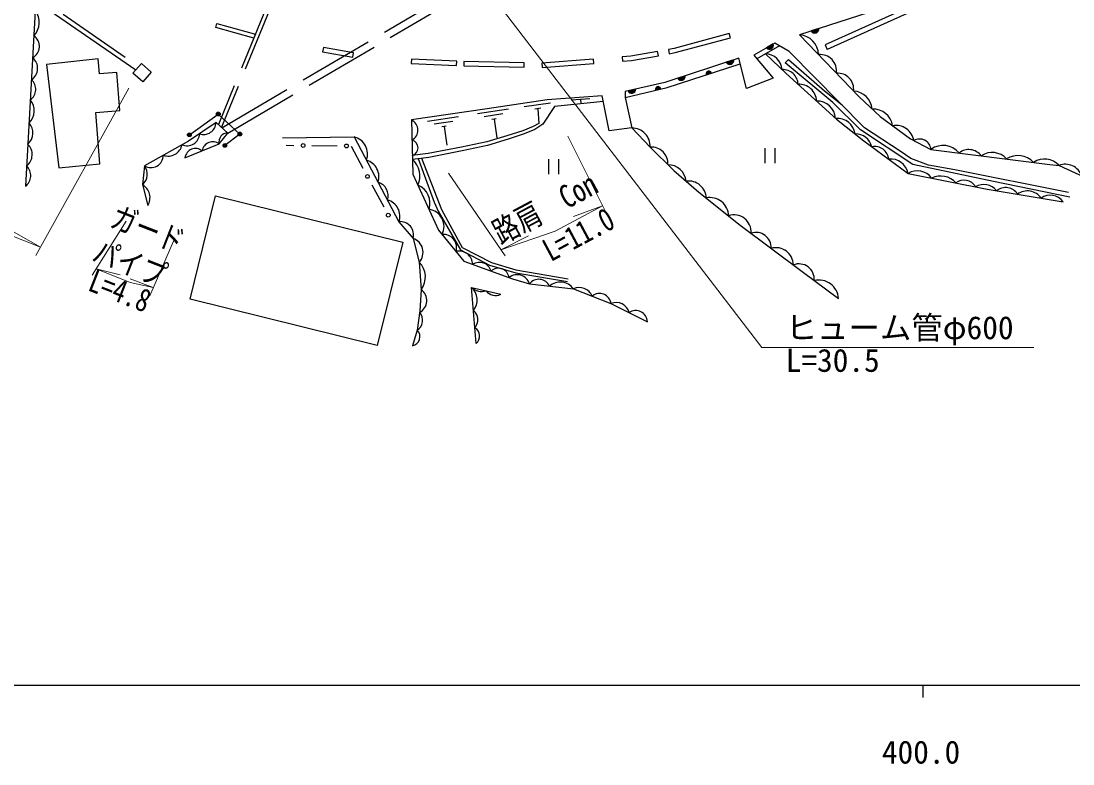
# Model space of a CAD drawing. Units: millimetres at full size, sheet at 1:1000; details may follow other scales. Extents: x 40000 to 680000, y 20000 to 380000.
# Drawn here: x 396208 to 479936, y 198715 to 257868 of the extents above; entities that cross this region are included whole.
import ezdxf
from ezdxf.enums import TextEntityAlignment as Align

# ---------------------------------------------------------------- set-up
doc = ezdxf.new("R2010")
doc.units = ezdxf.units.MM
doc.header["$LTSCALE"] = 1000
doc.linetypes.add('DASHED', pattern=[7.5, 6, -1.5])
for name, color, linetype, lineweight in [('M-BGD', 7, 'Continuous', 25), ('M-STR-HTXT', 7, 'Continuous', 13), ('M-TTL-BAND', 7, 'Continuous', 25)]:
    doc.layers.add(name, color=color, linetype=linetype, lineweight=lineweight)
doc.styles.add('ＭＳ ゴシック', font='')
doc.styles.get('ＭＳ ゴシック').set_extended_font_data('MS Gothic')

msp = doc.modelspace()

# ---------------------------------------------------------------- hatches: boundary and pattern name
at = {"layer": 'M-BGD'}
for points in [[(459106, 257078), (459701, 257271, -0.84072)], [(455538, 255729), (456081, 256040, -0.84072)], [(452346, 254582), (452940, 254776, -0.84072)], [(450768, 253591, -0.4608), (450888, 253876, -0.4608), (451151, 253714)], [(448478, 253318), (449073, 253512, -0.84072)], [(444520, 252308), (445130, 252448, -0.84072)], [(446718, 252365, -0.4608), (446859, 252641, -0.4608), (447109, 252459)], [(411761, 250463, -1), (412061, 250463, -0.41421), (411911, 250313, -0.41421)], [(409457, 248812, -1), (409757, 248812, -0.41421), (409607, 248662, -0.41421)], [(413471, 248870, -1), (413771, 248870, -0.41421), (413621, 248720, -0.41421)], [(412284, 247963, -1), (412584, 247963, -0.41421), (412434, 247813, -0.41421)]]:
    msp.add_hatch(color=256, dxfattribs=at).paths.add_polyline_path(points)

# ---------------------------------------------------------------- linework, layer by layer
at = {"layer": 'M-BGD', "linetype": 'DASHED'}
for p, q in [((418863, 266602), (411918, 249624)), ((419161, 266538), (412155, 249411)), ((412202, 249369), (438655, 264942)), ((412670, 248948), (439638, 264824)), ((393379, 262661), (405585, 254254))]:
    msp.add_line(p, q, dxfattribs=at)
at = {"layer": 'M-BGD'}
for p, q in [((393174, 262377), (405353, 253989)), ((459701, 257271), (459106, 257078)), ((456577, 255906), (454774, 254853)), ((456081, 256040), (455538, 255729)), ((460212, 255972), (460377, 255607)), ((452940, 254776), (452346, 254582)), ((450768, 253591), (451151, 253714)), ((449073, 253512), (448478, 253318)), ((445130, 252448), (444520, 252308)), ((446718, 252365), (447109, 252459)), ((438342, 251333), (436265, 251025)), ((441480, 251683), (439983, 251580)), ((440731, 251632), (440752, 251332)), ((435004, 250839), (432531, 250471)), ((434553, 250469), (433070, 250248)), ((437590, 250918), (437105, 250847)), ((437347, 250883), (437416, 249699)), ((431026, 250246), (428553, 249876)), ((430576, 249875), (429092, 249653)), ((434029, 250087), (433683, 250036)), ((433856, 250061), (434077, 248578)), ((430051, 249493), (429705, 249442)), ((429878, 249467), (430100, 247984)), ((417316, 247972), (417910, 247965)), ((419358, 247950), (421358, 247928)), ((422473, 247916), (423422, 246155)), ((455419, 247741), (455419, 246541)), ((456219, 247741), (456219, 246541)), ((438193, 246878), (438193, 245678)), ((438993, 246878), (438993, 245678)), ((424134, 244835), (425083, 243075))]:
    msp.add_line(p, q, dxfattribs=at)
for points in [[(386934, 263972), (388108, 265039), (397331, 258691), (396570, 244716)], [(477977, 263448), (473192, 261849), (460212, 255972)], [(478106, 263069), (473339, 261476), (460377, 255607)], [(471525, 261094), (458176, 256777), (462910, 251831), (464592, 250254), (467015, 248478), (468632, 247650), (478093, 246450), (478829, 246370), (483011, 244449)], [(479578, 244213), (470521, 246030), (468430, 246397), (467020, 246935), (466172, 247512), (463355, 249357), (457358, 255452), (456214, 256117), (454523, 255148), (456081, 253320), (453954, 252495), (453331, 254904), (447451, 252982), (444304, 252258), (444304, 251790), (444832, 249354), (446288, 247829), (448157, 245971), (450151, 244253), (453451, 241628), (458385, 237916), (461274, 235778)], [(455452, 255249), (457115, 253697), (461125, 250048), (463279, 248336), (466809, 245740), (473102, 244485), (479156, 243479)], [(479682, 243855), (473613, 245086), (467197, 246452), (463030, 249204), (460831, 251373), (457021, 254539), (457292, 254803), (460161, 252307), (461558, 251183)], [(444304, 251790), (447626, 252582), (453448, 254452)], [(444832, 249354), (443028, 249132), (442466, 251902), (438097, 251600), (433302, 250889), (427292, 249991), (427383, 245684), (429445, 241224), (431454, 238757), (435331, 237334), (436674, 236941), (440169, 236554), (443164, 235374), (446062, 233926)], [(442558, 251451), (438682, 251069), (437751, 249653), (437109, 249236), (436247, 248896), (434977, 248453), (433345, 247966), (431322, 247531), (428660, 247014), (427358, 246856)], [(409607, 248812), (411911, 250463), (413621, 248870), (412434, 247963)], [(409257, 246987), (411991, 248080), (412670, 248948), (411735, 249789), (409548, 248313), (406034, 246333), (405871, 244845), (406290, 243182)], [(437416, 249699), (436980, 249458), (436156, 249139), (434885, 248738), (433270, 248256), (431261, 247825), (428613, 247311), (427352, 247157)], [(417009, 248568), (422724, 248652), (426278, 241886), (427415, 240560), (427906, 238671), (428063, 236467), (427959, 234806), (427734, 233249), (427358, 232019)], [(427819, 246912), (429089, 243457), (429416, 242736), (431182, 239640), (433496, 238422), (435580, 237830), (439691, 237118)], [(428085, 246944), (429663, 242858), (431317, 239843), (433647, 238650), (435600, 238069), (439749, 237353)], [(432439, 232183), (432067, 236655), (434386, 236113)]]:
    msp.add_lwpolyline(points, dxfattribs=at)
for points in [[(411705, 257341), (411799, 257678), (414864, 256825), (414731, 256499)], [(447796, 255263), (448283, 255352), (452673, 256540), (452582, 256878), (448206, 255693), (447733, 255607)], [(420209, 255428), (422609, 254993), (422671, 255338), (420272, 255772)], [(444078, 254661), (444795, 254716), (446936, 255106), (446873, 255450), (444750, 255063), (444051, 255010)], [(398242, 254416), (399214, 246185), (402483, 246493), (402152, 250585), (404082, 250741), (403837, 253777), (402444, 253664), (402348, 254846)], [(427268, 254493), (430879, 254317), (430896, 254667), (427285, 254843)], [(431451, 254290), (436248, 254191), (436255, 254541), (431458, 254640)], [(437681, 254168), (441789, 254484), (441762, 254833), (437654, 254517)], [(405783, 254483), (406575, 253793), (405905, 253023), (405113, 253713)], [(411690, 243945), (426587, 240270), (424555, 232036), (409659, 235711)]]:
    msp.add_lwpolyline(points, close=True, dxfattribs=at)
for centre in [(411911, 250463), (409607, 248812), (413621, 248870), (412434, 247963), (418660, 247957), (422108, 247920), (423778, 245495), (425438, 242414)]:
    msp.add_circle(centre, 150, dxfattribs=at)
for centre, radius, start, end in [((396142, 257756), 1513, 315.61214, 38.15384), ((459387, 257226), 318, 207.81051, 8.02825), ((396641, 255851), 1028, 298.22592, 55.54006), ((458035, 255126), 1657, 2.34826, 85.14515), ((455782, 255932), 318, 219.69786, 19.9156), ((396456, 254105), 1076, 302.40687, 51.35912), ((452626, 254731), 318, 207.99114, 8.20887), ((455451, 253908), 1340, 4.01112, 89.93438), ((459814, 253889), 1311, 352.11596, 95.37745), ((450950, 253683), 203, 8.84486, 206.76825), ((456843, 252787), 1217, 2.42195, 92.59133), ((461218, 252447), 1266, 352.71396, 94.77945), ((396369, 252429), 1014, 304.55528, 49.2107), ((448758, 253467), 318, 207.99114, 8.20887), ((444813, 252431), 318, 202.84904, 3.06678), ((446906, 252443), 203, 4.45273, 202.37611), ((458134, 251445), 1395, 2.3082, 93.07996), ((462398, 250729), 1560, 4.5829, 87.20323), ((395926, 250730), 1335, 313.47592, 40.29006), ((459551, 250001), 1500, 4.49845, 90.88971), ((464051, 249308), 1548, 8.13236, 93.62387), ((395936, 248958), 1212, 312.32311, 41.44287), ((410745, 249828), 990, 250.26909, 357.78103), ((426904, 249178), 900, 297.91249, 64.49483), ((461173, 248688), 1437, 7.59009, 95.0733), ((465859, 248127), 1427, 8.92441, 101.10598), ((409423, 248920), 988, 246.08331, 358.57386), ((412643, 248270), 679, 87.67727, 196.21515), ((444822, 247887), 1467, 357.71786, 89.60634), ((462626, 247533), 1345, 13.91445, 91.21239), ((395927, 247237), 1168, 308.7973, 44.96868), ((407917, 248241), 1128, 250.25782, 348.54388), ((411472, 247395), 859, 52.85791, 170.72226), ((422355, 247270), 1430, 340.37061, 75.05387), ((427173, 247766), 635, 286.34325, 76.06407), ((464157, 246757), 1122, 5.76524, 101.56675), ((467731, 247571), 904, 4.99237, 120.78075), ((469602, 246322), 1644, 39.41153, 126.13591), ((406537, 247196), 999, 239.78292, 359.01877), ((410094, 246876), 845, 51.15644, 172.42372), ((446386, 246523), 1309, 356.01899, 94.31838), ((471643, 246385), 1248, 37.38502, 128.16242), ((473498, 245848), 1555, 41.84418, 123.70327), ((475566, 245480), 1675, 42.64893, 122.89852), ((395914, 245560), 1069, 307.85936, 45.90662), ((405170, 245675), 1087, 310.21321, 37.29583), ((423316, 245462), 1383, 341.6118, 73.81268), ((426193, 245533), 1763, 335.24369, 48.63391), ((447680, 244950), 1482, 6.27324, 89.51975), ((465444, 245493), 1388, 10.27571, 97.05628), ((477670, 245304), 1575, 42.61563, 123.65073), ((479330, 245094), 1371, 19.24194, 111.4145), ((467535, 244481), 1453, 37.47305, 119.97573), ((469400, 243907), 1622, 41.43356, 116.01522), ((405294, 243815), 1180, 327.54573, 60.73083), ((424323, 243961), 1107, 341.43288, 73.9916), ((427206, 243359), 1552, 341.88676, 67.74602), ((449358, 243743), 1384, 1.65392, 98.49172), ((471265, 244152), 1052, 29.42576, 128.02302), ((472843, 243540), 1309, 38.74694, 120.36513), ((474574, 243482), 1128, 32.12911, 129.00299), ((451041, 242330), 1483, 1.38264, 101.62146), ((476314, 243015), 1325, 34.7937, 126.33839), ((478131, 242735), 1267, 35.97087, 125.16122), ((425050, 242340), 1309, 339.67451, 75.74997), ((428499, 241510), 1378, 332.80023, 82.43318), ((452951, 241067), 1368, 356.23539, 108.23741), ((426408, 240847), 1047, 344.07237, 97.16261), ((427047, 239456), 1163, 317.55379, 71.58231), ((429826, 239831), 1054, 342.81362, 95.51678), ((454703, 239824), 1216, 357.53498, 108.54652), ((431073, 238457), 1089, 2.13748, 102.70736), ((456292, 238435), 1388, 0.45482, 105.62669), ((426689, 237477), 1705, 323.70404, 44.47191), ((432693, 237698), 961, 16.07737, 123.60259), ((434194, 237322), 863, 7.66982, 132.01014), ((458132, 237317), 1216, 354.78026, 111.82645), ((435700, 236658), 1015, 16.23152, 129.81383), ((437420, 236354), 949, 25.60729, 141.75526), ((439127, 235801), 1286, 35.88359, 131.47896), ((459704, 235675), 1573, 3.7379, 103.25673), ((427439, 235608), 1063, 298.09664, 54.01867), ((431190, 235659), 1326, 320.86833, 48.66444), ((432874, 237495), 1165, 226.11858, 287.58963), ((433970, 236949), 934, 217.23128, 296.47692), ((440632, 235534), 1120, 22.56988, 114.43032), ((442256, 235265), 915, 6.86163, 130.13857), ((443568, 234371), 1082, 14.97747, 111.91869), ((427242, 234045), 936, 301.67327, 41.87507), ((431630, 234084), 944, 318.11142, 51.42135), ((445138, 233889), 925, 2.31036, 124.5858), ((427249, 232725), 714, 278.79629, 47.20378), ((431906, 232778), 799, 311.87308, 57.65969)]:
    msp.add_arc(centre, radius, start, end, dxfattribs=at)
at = {"layer": 'M-STR-HTXT'}
for p, q in [((397377, 239206), (404790, 252531)), ((442750, 242643), (439726, 248705)), ((430224, 245759), (434731, 239180)), ((442493, 243157), (440188, 242312)), ((401865, 237623), (404586, 241946)), ((397746, 239869), (395608, 241075)), ((406447, 235992), (408424, 240515)), ((434405, 239656), (436593, 240769)), ((402182, 238128), (404093, 237672)), ((406731, 236642), (404896, 237342))]:
    msp.add_line(p, q, dxfattribs=at)
for points in [[(282989, 283760), (336739, 271913), (340823, 270926), (342705, 270404), (345301, 269603), (347971, 268681), (351588, 267272), (354516, 265987), (359269, 263616), (362081, 262034), (366009, 259575), (369270, 257299), (372857, 254532), (379116, 249397), (391227, 242427), (397746, 239869)], [(432947, 260885), (455174, 231887), (476824, 231887)], [(434405, 239656), (438716, 241137), (442493, 243157)], [(402182, 238128), (404903, 237060), (406731, 236642)]]:
    msp.add_lwpolyline(points, dxfattribs=at)
at = {"layer": 'M-TTL-BAND'}
for p, q in [((40000, 205000), (579000, 205000)), ((468000, 205000), (468000, 204000))]:
    msp.add_line(p, q, dxfattribs=at)

# ---------------------------------------------------------------- texts
at = {"layer": 'M-STR-HTXT', "style": 'ＭＳ ゴシック', "width": 0.8}
for s, rotation, p in [('路肩  Con', 28.146, (438593, 241682)), ('ガード', 338.572, (405773, 239946)), ('パイプ', 338.572, (404346, 237223))]:
    msp.add_text(s, height=1833, rotation=rotation, dxfattribs=at).set_placement(p, align=Align.BOTTOM_CENTER)
for s, rotation, p in [('L=11.0', 28.146, (440137, 241689)), ('L=4.8', 338.572, (404418, 237250))]:
    msp.add_text(s, height=1833, rotation=rotation, dxfattribs=at).set_placement(p, align=Align.TOP_CENTER)
at = {"layer": 'M-STR-HTXT', "style": 'ＭＳ ゴシック'}
for s, p in [('ヒューム管φ600', (457074, 231987)), ('L=30.5', (457074, 229387))]:
    msp.add_text(s, height=1833, dxfattribs=at).set_placement(p, align=Align.BOTTOM_LEFT)
at = {"layer": 'M-TTL-BAND', "style": 'ＭＳ ゴシック'}
msp.add_text('400.0', height=1833, dxfattribs=at).set_placement((467844, 198195), align=Align.BOTTOM_CENTER)

doc.saveas('drawing.dxf')
